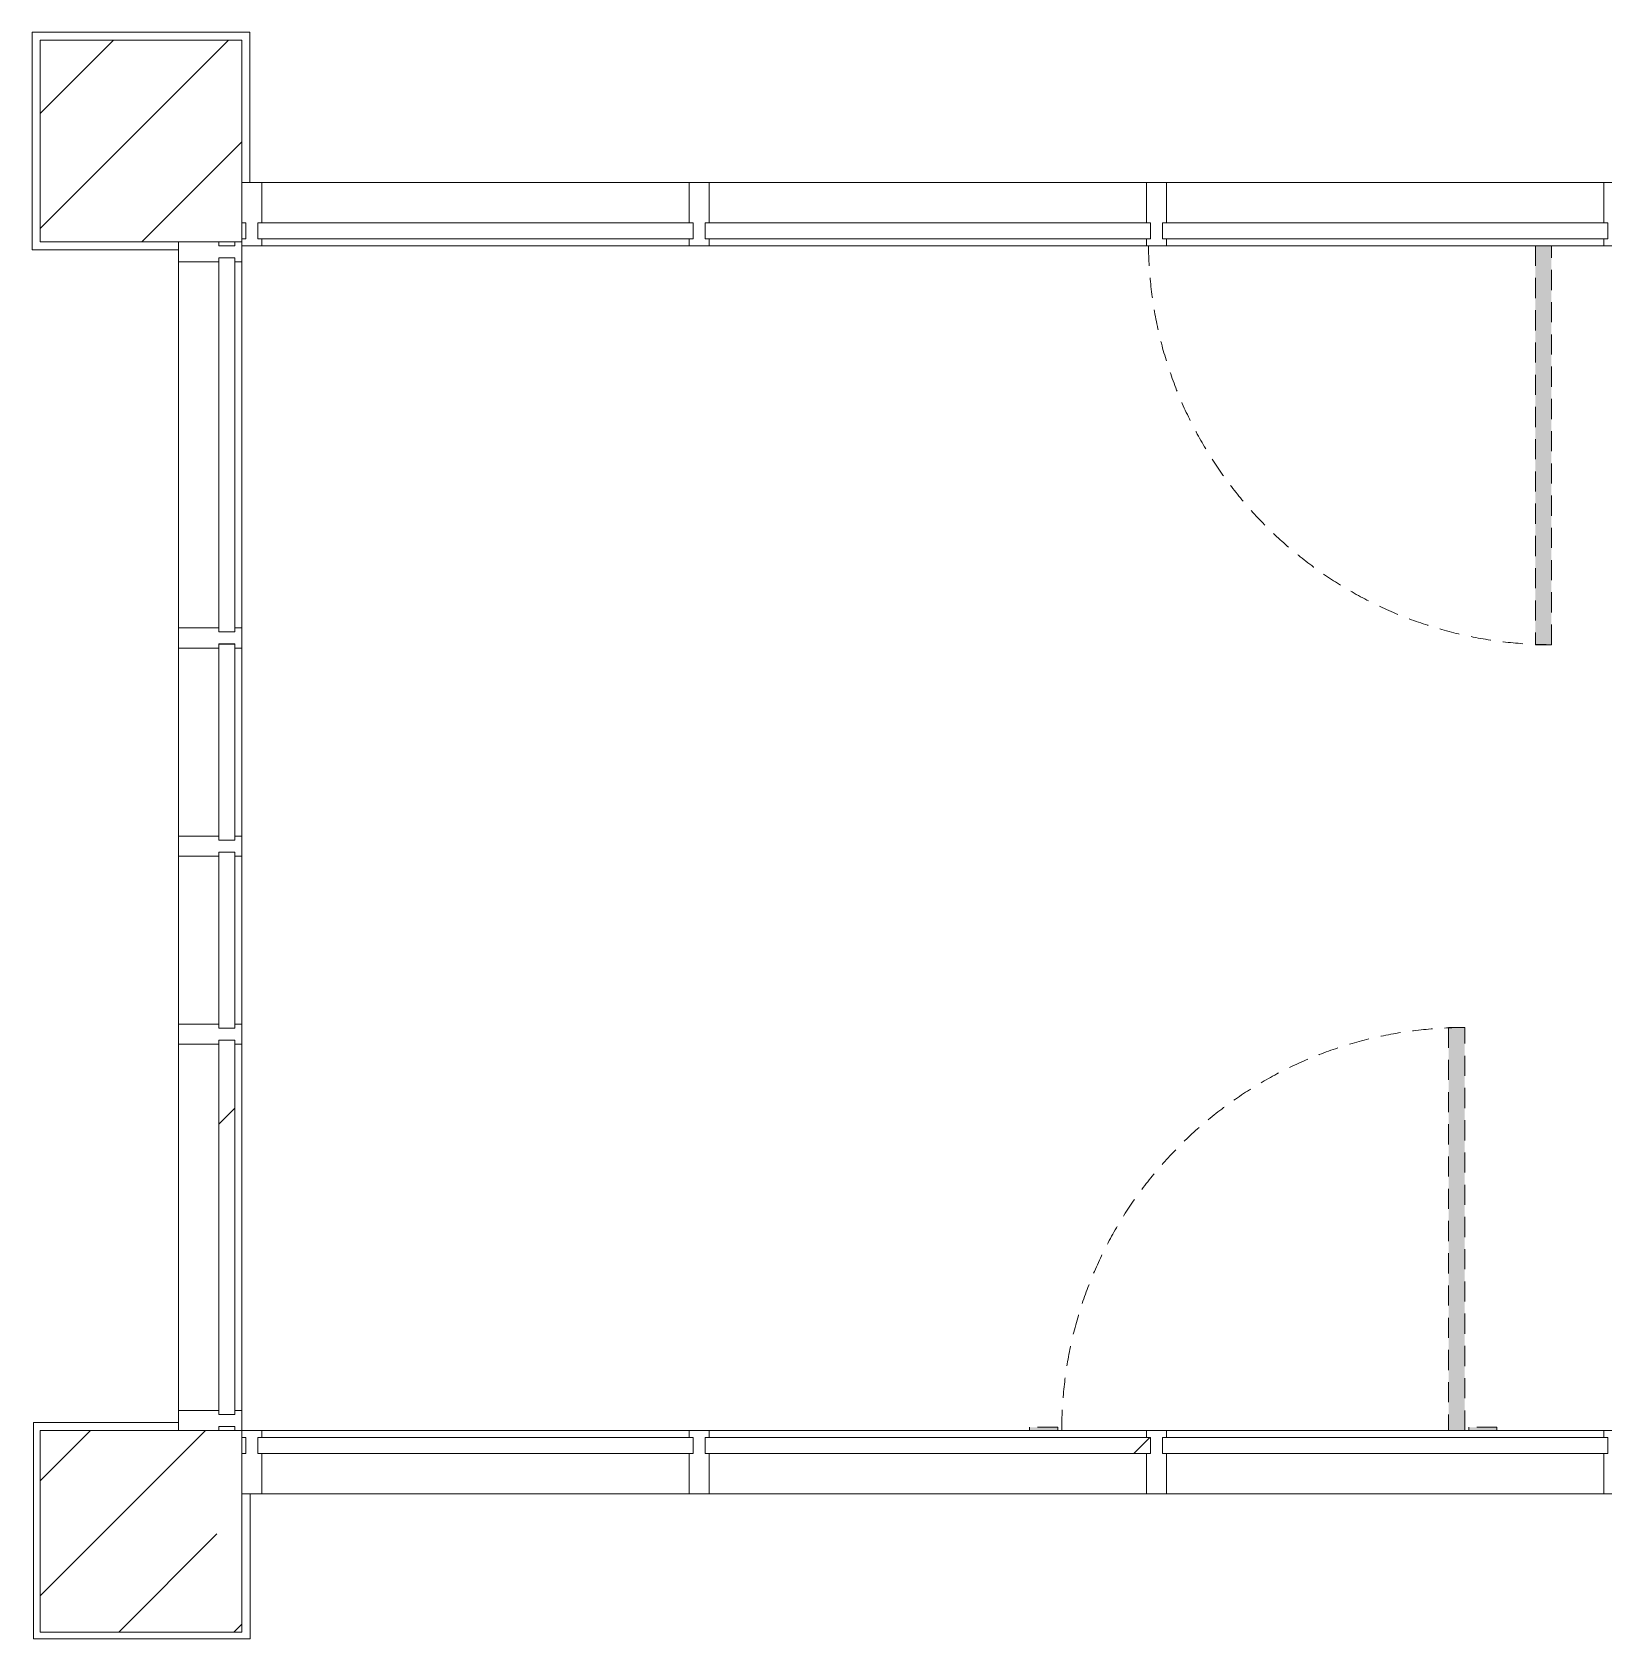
# Model space of a CAD drawing. Header units: millimetres. Extents: x 63482 to 319368, y -8553 to 29000.
# Drawn here: x 208309 to 212209, y 15133 to 19120 of the extents above; entities that cross this region are included whole.
import ezdxf

# ---------------------------------------------------------------- set-up
doc = ezdxf.new("R2010")
doc.units = ezdxf.units.MM
doc.linetypes.add('200_ШТРИХ__ш1_п0_6_', pattern=[80, 50, -30])
for name, color, linetype, lineweight in [('A-DETL-MBND', 7, '200_ШТРИХ__ш1_п0_6_', 9), ('A-GLAZ-CURT', 7, 'Continuous', 5), ('A-GLAZ-CWMG-2', 7, 'Continuous', 5), ('S-COLS', 7, 'Continuous', 5)]:
    doc.layers.add(name, color=color, linetype=linetype, lineweight=lineweight)
doc.layers.add('A-FLOR-2', color=7, linetype='Continuous', lineweight=5, true_color=0xaaaaaa)

# ---------------------------------------------------------------- blocks, each defined once
blk = doc.blocks.new('110_Дверь_СКБ_1Ст_Внутренняя1 - Д-4 1100x2100h_су мгн-V81-Общий план 3 этажа с размещением фрагментов 3_1-3_8')
at = {"layer": 'A-DETL-MBND'}
blk.add_hatch(color=256, dxfattribs=at).paths.add_polyline_path([(-487.5, 1100), (-487.5, 110), (-447.5, 110), (-447.5, 1100)])
for p, q in [((-487.5, 1100), (-487.5, 110)), ((-447.5, 1100), (-487.5, 1100)), ((-447.5, 110), (-447.5, 1100))]:
    blk.add_line(p, q, dxfattribs=at)
blk.add_arc((-487.5, 100), 1000, 0.5796, 90, dxfattribs=at)
blk = doc.blocks.new('BSC_Колонна _Прямоугольная - 500х500-V102-Общий план 3 этажа с размещением фрагментов 3_1-3_8')
at = {"layer": 'S-COLS'}
h = blk.add_hatch(dxfattribs=at)
h.set_pattern_fill('FP_84', color=256, style=0, pattern_type=2)
h.set_pattern_definition([(45, (-73790, -15400), (-285.1231, 285.1231), []), (45, (-73504.88, -15400), (-285.1231, 285.1231), [504.031, -100.806, 16.764, -84.042])])
h.paths.add_polyline_path([(-250, -250), (250, -250), (250, 250), (-250, 250)])
for p, q in [((250, 250), (-250, 250)), ((-250, 250), (-250, -250)), ((250, -250), (250, 250)), ((-250, -250), (250, -250))]:
    blk.add_line(p, q, dxfattribs=at)
blk = doc.blocks.new('Системная панель - Стекло - 40мм-23562586-Общий план 3 этажа с размещением фрагментов 3_1-3_8')
at = {"layer": 'A-GLAZ-CURT'}
for p, q in [((464.2, 0), (-464.2, 0)), ((-464.2, 0), (-464.2, -40)), ((464.2, -40), (464.2, 0)), ((-464.2, -40), (464.2, -40))]:
    blk.add_line(p, q, dxfattribs=at)
blk = doc.blocks.new('Системная панель - Стекло - 40мм-24234994-Общий план 3 этажа с размещением фрагментов 3_1-3_8')
at = {"layer": 'A-GLAZ-CURT'}
for p, q in [((243.3, 0), (-243.3, 0)), ((-243.3, 0), (-243.3, -40)), ((243.3, -40), (243.3, 0)), ((-243.3, -40), (243.3, -40))]:
    blk.add_line(p, q, dxfattribs=at)
blk = doc.blocks.new('Прямоугольный импост - Импост структурный с накладкой - 160мм Темный-31239176-Общий план 3 этажа с размещением фрагментов 3_1-3_8')
at = {"layer": 'A-GLAZ-CWMG-2'}
for p, q in [((73883, 17641.7), (73883, 18550)), ((74040, 17641.7), (74040, 18550))]:
    blk.add_line(p, q, dxfattribs=at)
blk = doc.blocks.new('Прямоугольный импост - Импост структурный с накладкой - 160мм Темный-31239177-Общий план 3 этажа с размещением фрагментов 3_1-3_8')
at = {"layer": 'A-GLAZ-CWMG-2'}
for p, q in [((73883, 17125), (73883, 17591.7)), ((74040, 17125), (74040, 17591.7))]:
    blk.add_line(p, q, dxfattribs=at)
blk = doc.blocks.new('Прямоугольный импост - Импост структурный с накладкой - 160мм Темный-31239202-Общий план 3 этажа с размещением фрагментов 3_1-3_8')
at = {"layer": 'A-GLAZ-CWMG-2'}
for p, q in [((-50, 40), (-50, 140)), ((-50, 140), (0, 140)), ((-40, 40), (-50, 40)), ((-40, 0), (-40, 40)), ((-10, 40), (-10, 0)), ((0, 40), (-10, 40)), ((-50, -17), (-50, 0)), ((-50, 0), (-40, 0)), ((-10, 0), (0, 0)), ((0, -17), (-50, -17))]:
    blk.add_line(p, q, dxfattribs=at)
blk = doc.blocks.new('Прямоугольный импост - Импост структурный с накладкой - 160мм Темный-31239205-Общий план 3 этажа с размещением фрагментов 3_1-3_8')
at = {"layer": 'A-GLAZ-CWMG-2'}
for p, q in [((0, 140), (-50, 140)), ((-50, 140), (-50, 40)), ((-50, 40), (-40, 40)), ((-40, 40), (-40, 0)), ((-10, 0), (-10, 40)), ((-10, 40), (0, 40)), ((-40, 0), (-50, 0)), ((-50, 0), (-50, -17)), ((0, 0), (-10, 0)), ((-50, -17), (0, -17))]:
    blk.add_line(p, q, dxfattribs=at)
blk = doc.blocks.new('Прямоугольный импост - Импост структурный с накладкой - 160мм Темный-31239180-Общий план 3 этажа с размещением фрагментов 3_1-3_8')
at = {"layer": 'A-GLAZ-CWMG-2'}
for p, q in [((-25, 40), (-25, 140)), ((-25, 140), (25, 140)), ((25, 140), (25, 40)), ((-15, 40), (-25, 40)), ((-15, 0), (-15, 40)), ((15, 40), (15, 0)), ((25, 40), (15, 40)), ((-25, -17), (-25, 0)), ((-25, 0), (-15, 0)), ((15, 0), (25, 0)), ((25, 0), (25, -17)), ((25, -17), (-25, -17))]:
    blk.add_line(p, q, dxfattribs=at)
blk = doc.blocks.new('110_Дверь_СКБ_1Ст_Внутренняя1 - Д-5 _л_ 1100x2100h_су мгн EIW30-32897889-Общий план 3 этажа с размещением фрагментов 3_1-3_8')
at = {"layer": 'A-DETL-MBND'}
for points in [[(472.5, 40), (512.5, 40), (512.5, 1040), (472.5, 1040), (472.5, 686)], [(-567.5, 40), (-497.5, 40), (-497.5, 48), (-567.5, 48)], [(522.5, 40), (592.5, 40), (592.5, 48), (522.5, 48)]]:
    blk.add_hatch(color=256, dxfattribs=at).paths.add_polyline_path(points)
for p, q in [((512.5, 1040), (472.5, 1040)), ((472.5, 1040), (472.5, 40)), ((512.5, 40), (512.5, 1040)), ((-497.5, 48), (-567.5, 48)), ((-567.5, 48), (-567.5, 40)), ((-497.5, 40), (-497.5, 48)), ((592.5, 48), (522.5, 48)), ((522.5, 48), (522.5, 40)), ((592.5, 40), (592.5, 48))]:
    blk.add_line(p, q, dxfattribs=at)
blk.add_arc((512.5, 40), 1000, 90, 180, dxfattribs=at)
blk = doc.blocks.new('BSC_Колонна _Прямоугольная - 500х500-V141-Общий план 3 этажа с размещением фрагментов 3_1-3_8')
at = {"layer": 'S-COLS'}
h = blk.add_hatch(dxfattribs=at)
h.set_pattern_fill('FP_94', color=256, style=0, pattern_type=2)
h.set_pattern_definition([(45, (-73790, -18850), (-285.1231, 285.1231), []), (45, (-73504.88, -18850), (-285.1231, 285.1231), [504.031, -100.806, 16.764, -84.042])])
h.paths.add_polyline_path([(-242.9, -250), (250, -250), (250, 250), (-250, 250), (-250, -250)])
for p, q in [((250, 250), (-250, 250)), ((-250, 250), (-250, -250)), ((250, -250), (250, 250)), ((-250, -250), (250, -250))]:
    blk.add_line(p, q, dxfattribs=at)
blk = doc.blocks.new('Системная панель - Стекло - 40мм-24234969-Общий план 3 этажа с размещением фрагментов 3_1-3_8')
at = {"layer": 'A-GLAZ-CURT'}
for p, q in [((540, 40), (-540, 40)), ((-540, 40), (-540, 0)), ((540, 0), (540, 40)), ((-540, 0), (540, 0))]:
    blk.add_line(p, q, dxfattribs=at)
blk = doc.blocks.new('Прямоугольный импост - Импост структурный с накладкой - 160мм-23562401-Общий план 3 этажа с размещением фрагментов 3_1-3_8')
at = {"layer": 'A-GLAZ-CWMG-2'}
for p, q in [((75150, 18747), (74090, 18747)), ((75150, 18590), (74090, 18590))]:
    blk.add_line(p, q, dxfattribs=at)
blk = doc.blocks.new('Прямоугольный импост - Импост структурный с накладкой - 160мм-23618923-Общий план 3 этажа с размещением фрагментов 3_1-3_8')
at = {"layer": 'A-GLAZ-CWMG-2'}
for p, q in [((0, 17), (-50, 17)), ((-50, 17), (-50, 0)), ((-50, 0), (-40, 0)), ((-40, 0), (-40, -40)), ((-10, -40), (-10, 0)), ((-10, 0), (0, 0)), ((0, 7), (0, 17)), ((-40, -40), (-50, -40)), ((-50, -40), (-50, -140)), ((0, -40), (-10, -40)), ((-50, -140), (0, -140))]:
    blk.add_line(p, q, dxfattribs=at)
blk = doc.blocks.new('Системная панель - Стекло - 40мм-24234970-Общий план 3 этажа с размещением фрагментов 3_1-3_8')
at = {"layer": 'A-GLAZ-CURT'}
h = blk.add_hatch(dxfattribs=at)
h.set_pattern_fill('FP_98', color=256, style=0, pattern_type=2)
h.set_pattern_definition([(45, (-77377.5, -18107), (-1414.214, 1414.214), [1000, -3000]), (45, (-78377.5, -18607), (-1414.214, 1414.214), [3000, -1000]), (45, (-76377.5, -19107), (-1414.214, 1414.214), [1000, -3000])])
h.paths.add_polyline_path([(552.5, 0), (552.5, 40), (-552.5, 40), (-552.5, 0)])
for p, q in [((552.5, 40), (-552.5, 40)), ((-552.5, 40), (-552.5, 0)), ((552.5, 0), (552.5, 40)), ((-552.5, 0), (552.5, 0))]:
    blk.add_line(p, q, dxfattribs=at)
blk = doc.blocks.new('Прямоугольный импост - Импост структурный с накладкой - 160мм-23562410-Общий план 3 этажа с размещением фрагментов 3_1-3_8')
at = {"layer": 'A-GLAZ-CWMG-2'}
for p, q in [((77420, 18747), (76335, 18747)), ((77420, 18590), (76335, 18590))]:
    blk.add_line(p, q, dxfattribs=at)
blk = doc.blocks.new('Прямоугольный импост - Импост структурный с накладкой - 160мм-23618920-Общий план 3 этажа с размещением фрагментов 3_1-3_8')
at = {"layer": 'A-GLAZ-CWMG-2'}
for p, q in [((-25, 0), (-25, 17)), ((-25, 17), (25, 17)), ((-15, 0), (-25, 0)), ((-15, -40), (-15, 0)), ((25, 0), (15, 0)), ((15, 0), (15, -40)), ((25, 17), (25, 0)), ((-25, -140), (-25, -40)), ((-25, -40), (-15, -40)), ((15, -40), (25, -40)), ((25, -40), (25, -140)), ((25, -140), (-25, -140))]:
    blk.add_line(p, q, dxfattribs=at)
blk = doc.blocks.new('Системная панель - Стекло - 40мм-30335137-Общий план 3 этажа с размещением фрагментов 3_1-3_8')
at = {"layer": 'A-GLAZ-CURT'}
for p, q in [((540, 0), (-540, 0)), ((-540, 0), (-540, -40)), ((540, -40), (540, 0)), ((-540, -40), (540, -40))]:
    blk.add_line(p, q, dxfattribs=at)
blk = doc.blocks.new('Прямоугольный импост - Импост структурный с накладкой - 160мм-23562329-Общий план 3 этажа с размещением фрагментов 3_1-3_8')
at = {"layer": 'A-GLAZ-CWMG-2'}
for p, q in [((75150, 15650), (74090, 15650)), ((75150, 15493), (74090, 15493))]:
    blk.add_line(p, q, dxfattribs=at)
blk = doc.blocks.new('Прямоугольный импост - Импост структурный с накладкой - 160мм-30335139-Общий план 3 этажа с размещением фрагментов 3_1-3_8')
at = {"layer": 'A-GLAZ-CWMG-2'}
for p, q in [((0, 140), (-50, 140)), ((-50, 140), (-50, 40)), ((-50, 40), (-40, 40)), ((-40, 40), (-40, 0)), ((-10, 0), (-10, 40)), ((-10, 40), (0, 40)), ((-40, 0), (-50, 0)), ((-50, 0), (-50, -17)), ((0, 0), (-10, 0)), ((-50, -17), (0, -17))]:
    blk.add_line(p, q, dxfattribs=at)
blk = doc.blocks.new('Системная панель - Стекло - 40мм-30335140-Общий план 3 этажа с размещением фрагментов 3_1-3_8')
at = {"layer": 'A-GLAZ-CURT'}
h = blk.add_hatch(dxfattribs=at)
h.set_pattern_fill('FP_99', color=256, style=0, pattern_type=2)
h.set_pattern_definition([(45, (-77377.5, -15133), (-1414.214, 1414.214), [1000, -3000]), (45, (-78377.5, -15633), (-1414.214, 1414.214), [3000, -1000]), (45, (-76377.5, -16133), (-1414.214, 1414.214), [1000, -3000])])
h.paths.add_polyline_path([(552.5, -40), (552.5, 0), (-552.5, 0), (-552.5, -40), (-330.5, -40)])
for p, q in [((552.5, 0), (-552.5, 0)), ((-552.5, 0), (-552.5, -40)), ((552.5, -40), (552.5, 0)), ((-552.5, -40), (552.5, -40))]:
    blk.add_line(p, q, dxfattribs=at)
blk = doc.blocks.new('Прямоугольный импост - Импост структурный с накладкой - 160мм-23562331-Общий план 3 этажа с размещением фрагментов 3_1-3_8')
at = {"layer": 'A-GLAZ-CWMG-2'}
for p, q in [((77420, 15650), (76335, 15650)), ((77420, 15493), (76335, 15493))]:
    blk.add_line(p, q, dxfattribs=at)
blk = doc.blocks.new('Прямоугольный импост - Импост структурный с накладкой - 160мм-30335135-Общий план 3 этажа с размещением фрагментов 3_1-3_8')
at = {"layer": 'A-GLAZ-CWMG-2'}
for p, q in [((-25, 40), (-25, 140)), ((-25, 140), (25, 140)), ((25, 140), (25, 40)), ((-15, 40), (-25, 40)), ((-15, 0), (-15, 40)), ((15, 40), (15, 0)), ((25, 40), (15, 40)), ((-25, -17), (-25, 0)), ((-25, 0), (-15, 0)), ((15, 0), (25, 0)), ((25, 0), (25, -17)), ((25, -17), (-25, -17))]:
    blk.add_line(p, q, dxfattribs=at)
blk = doc.blocks.new('Системная панель - Стекло - 40мм-V167-Общий план 3 этажа с размещением фрагментов 3_1-3_8')
at = {"layer": 'A-GLAZ-CURT'}
for p, q in [((552.5, 40), (-552.5, 40)), ((-552.5, 40), (-552.5, 0)), ((552.5, 0), (552.5, 40)), ((-552.5, 0), (552.5, 0))]:
    blk.add_line(p, q, dxfattribs=at)
blk = doc.blocks.new('Системная панель - Стекло - 40мм-V168-Общий план 3 этажа с размещением фрагментов 3_1-3_8')
at = {"layer": 'A-GLAZ-CURT'}
h = blk.add_hatch(dxfattribs=at)
h.set_pattern_fill('FP_123', color=256, style=0, pattern_type=2)
h.set_pattern_definition([(45, (-76242.5, -15133), (-1414.214, 1414.214), [1000, -3000]), (45, (-77242.5, -15633), (-1414.214, 1414.214), [3000, -1000]), (45, (-75242.5, -16133), (-1414.214, 1414.214), [1000, -3000])])
h.paths.add_polyline_path([(552.5, -40), (552.5, 0), (-552.5, 0), (-552.5, -40), (-195.5, -40)])
for p, q in [((552.5, 0), (-552.5, 0)), ((-552.5, 0), (-552.5, -40)), ((552.5, -40), (552.5, 0)), ((-552.5, -40), (552.5, -40))]:
    blk.add_line(p, q, dxfattribs=at)
blk = doc.blocks.new('Прямоугольный импост - Импост структурный с накладкой - 160мм-23562332-Общий план 3 этажа с размещением фрагментов 3_1-3_8')
at = {"layer": 'A-GLAZ-CWMG-2'}
for p, q in [((76285, 15650), (75200, 15650)), ((76285, 15493), (75200, 15493))]:
    blk.add_line(p, q, dxfattribs=at)
blk = doc.blocks.new('Прямоугольный импост - Импост структурный с накладкой - 160мм-30335136-Общий план 3 этажа с размещением фрагментов 3_1-3_8')
at = {"layer": 'A-GLAZ-CWMG-2'}
for p, q in [((-25, 40), (-25, 140)), ((-25, 140), (25, 140)), ((25, 140), (25, 40)), ((-15, 40), (-25, 40)), ((-15, 0), (-15, 40)), ((15, 40), (15, 0)), ((25, 40), (15, 40)), ((-25, -17), (-25, 0)), ((-25, 0), (-15, 0)), ((15, 0), (25, 0)), ((25, 0), (25, -17)), ((25, -17), (-25, -17))]:
    blk.add_line(p, q, dxfattribs=at)
blk = doc.blocks.new('Системная панель - Стекло - 40мм-23562590-Общий план 3 этажа с размещением фрагментов 3_1-3_8')
at = {"layer": 'A-GLAZ-CURT'}
h = blk.add_hatch(dxfattribs=at)
h.set_pattern_fill('FP_124', color=256, style=0, pattern_type=2)
h.set_pattern_definition([(135, (15654.2, -74523), (-1414.214, -1414.214), [1000, -3000]), (135, (16154.2, -75523), (-1414.214, -1414.214), [3000, -1000]), (135, (16654.2, -73523), (-1414.214, -1414.214), [1000, -3000])])
h.paths.add_polyline_path([(464.2, 0), (-464.2, 0), (-464.2, -40), (464.2, -40)])
for p, q in [((464.2, 0), (-464.2, 0)), ((-464.2, 0), (-464.2, -40)), ((464.2, -40), (464.2, 0)), ((-464.2, -40), (464.2, -40))]:
    blk.add_line(p, q, dxfattribs=at)
blk = doc.blocks.new('Системная панель - Стекло - 40мм-24234995-Общий план 3 этажа с размещением фрагментов 3_1-3_8')
at = {"layer": 'A-GLAZ-CURT'}
for p, q in [((218.3, 0), (-218.3, 0)), ((-218.3, 0), (-218.3, -40)), ((218.3, -40), (218.3, 0)), ((-218.3, -40), (218.3, -40))]:
    blk.add_line(p, q, dxfattribs=at)
blk = doc.blocks.new('Прямоугольный импост - Импост структурный с накладкой - 160мм Темный-31239183-Общий план 3 этажа с размещением фрагментов 3_1-3_8')
at = {"layer": 'A-GLAZ-CWMG-2'}
for p, q in [((73883, 16658.3), (73883, 17075)), ((74040, 16658.3), (74040, 17075))]:
    blk.add_line(p, q, dxfattribs=at)

msp = doc.modelspace()

# ---------------------------------------------------------------- linework, layer by layer
at = {"layer": 'A-FLOR-2'}
for p, q in [((208308.6, 18580), (208308.6, 19120)), ((208308.6, 19120), (208848.6, 19120)), ((208848.6, 19120), (208848.6, 18747)), ((208671.6, 18580), (208308.6, 18580)), ((208311.6, 15133), (208311.6, 15670)), ((208311.6, 15670), (208671.6, 15670)), ((208849.6, 15493), (208849.6, 15133)), ((208849.6, 15133), (208311.6, 15133))]:
    msp.add_line(p, q, dxfattribs=at)

# ---------------------------------------------------------------- block references
at = {"layer": 'A-DETL-MBND', "rotation": 180}
msp.add_blockref('110_Дверь_СКБ_1Ст_Внутренняя1 - Д-4 1100x2100h_су мгн-V81-Общий план 3 этажа с размещением фрагментов 3_1-3_8', (211591.1, 18700), dxfattribs=at)
at = {"layer": 'A-DETL-MBND'}
msp.add_blockref('110_Дверь_СКБ_1Ст_Внутренняя1 - Д-5 _л_ 1100x2100h_су мгн EIW30-32897889-Общий план 3 этажа с размещением фрагментов 3_1-3_8', (211350.9, 15610), dxfattribs=at)
at = {"layer": 'A-GLAZ-CURT'}
for name, p in [('Системная панель - Стекло - 40мм-24234969-Общий план 3 этажа с размещением фрагментов 3_1-3_8', (209408.6, 18607)), ('Системная панель - Стекло - 40мм-V167-Общий план 3 этажа с размещением фрагментов 3_1-3_8', (210531.1, 18607)), ('Системная панель - Стекло - 40мм-24234970-Общий план 3 этажа с размещением фрагментов 3_1-3_8', (211666.1, 18607)), ('Системная панель - Стекло - 40мм-30335137-Общий план 3 этажа с размещением фрагментов 3_1-3_8', (209408.6, 15633)), ('Системная панель - Стекло - 40мм-V168-Общий план 3 этажа с размещением фрагментов 3_1-3_8', (210531.1, 15633)), ('Системная панель - Стекло - 40мм-30335140-Общий план 3 этажа с размещением фрагментов 3_1-3_8', (211666.1, 15633))]:
    msp.add_blockref(name, p, dxfattribs=at)
at = {"layer": 'A-GLAZ-CURT', "rotation": 269.9999999999998}
for name, p in [('Системная панель - Стекло - 40мм-23562586-Общий план 3 этажа с размещением фрагментов 3_1-3_8', (208811.6, 18095.8)), ('Системная панель - Стекло - 40мм-24234994-Общий план 3 этажа с размещением фрагментов 3_1-3_8', (208811.6, 17358.3)), ('Системная панель - Стекло - 40мм-24234995-Общий план 3 этажа с размещением фрагментов 3_1-3_8', (208811.6, 16866.7)), ('Системная панель - Стекло - 40мм-23562590-Общий план 3 этажа с размещением фрагментов 3_1-3_8', (208811.6, 16154.2))]:
    msp.add_blockref(name, p, dxfattribs=at)
at = {"layer": 'A-GLAZ-CWMG-2'}
for name, p, rotation in [('Прямоугольный импост - Импост структурный с накладкой - 160мм-23618923-Общий план 3 этажа с размещением фрагментов 3_1-3_8', (208828.6, 18607), 180), ('Прямоугольный импост - Импост структурный с накладкой - 160мм Темный-31239205-Общий план 3 этажа с размещением фрагментов 3_1-3_8', (208811.6, 18600), 89.99999999999984), ('Прямоугольный импост - Импост структурный с накладкой - 160мм-30335139-Общий план 3 этажа с размещением фрагментов 3_1-3_8', (208828.6, 15633), 180)]:
    msp.add_blockref(name, p, dxfattribs=dict(at, rotation=rotation))
for name, p in [('Прямоугольный импост - Импост структурный с накладкой - 160мм-23562401-Общий план 3 этажа с размещением фрагментов 3_1-3_8', (134788.6, 0)), ('Прямоугольный импост - Импост структурный с накладкой - 160мм-23562410-Общий план 3 этажа с размещением фрагментов 3_1-3_8', (133653.6, 0)), ('Прямоугольный импост - Импост структурный с накладкой - 160мм-23562410-Общий план 3 этажа с размещением фрагментов 3_1-3_8', (134788.6, 0)), ('Прямоугольный импост - Импост структурный с накладкой - 160мм Темный-31239176-Общий план 3 этажа с размещением фрагментов 3_1-3_8', (134788.6, 0)), ('Прямоугольный импост - Импост структурный с накладкой - 160мм Темный-31239177-Общий план 3 этажа с размещением фрагментов 3_1-3_8', (134788.6, 0)), ('Прямоугольный импост - Импост структурный с накладкой - 160мм Темный-31239183-Общий план 3 этажа с размещением фрагментов 3_1-3_8', (134788.6, 0)), ('Прямоугольный импост - Импост структурный с накладкой - 160мм Темный-31239176-Общий план 3 этажа с размещением фрагментов 3_1-3_8', (134788.6, -1941.7)), ('Прямоугольный импост - Импост структурный с накладкой - 160мм-23562329-Общий план 3 этажа с размещением фрагментов 3_1-3_8', (134788.6, 0)), ('Прямоугольный импост - Импост структурный с накладкой - 160мм-23562332-Общий план 3 этажа с размещением фрагментов 3_1-3_8', (134788.6, 0)), ('Прямоугольный импост - Импост структурный с накладкой - 160мм-23562331-Общий план 3 этажа с размещением фрагментов 3_1-3_8', (134788.6, 0))]:
    msp.add_blockref(name, p, dxfattribs=at)
at = {"layer": 'A-GLAZ-CWMG-2', "extrusion": (0, 0, -1)}
for name, p, rotation in [('Прямоугольный импост - Импост структурный с накладкой - 160мм-23618920-Общий план 3 этажа с размещением фрагментов 3_1-3_8', (-209963.6, 18607), 180), ('Прямоугольный импост - Импост структурный с накладкой - 160мм-23618920-Общий план 3 этажа с размещением фрагментов 3_1-3_8', (-211098.6, 18607), 180), ('Прямоугольный импост - Импост структурный с накладкой - 160мм-23618920-Общий план 3 этажа с размещением фрагментов 3_1-3_8', (-212233.6, 18607), 180), ('Прямоугольный импост - Импост структурный с накладкой - 160мм Темный-31239180-Общий план 3 этажа с размещением фрагментов 3_1-3_8', (-208811.6, 17616.7), 270.0000000000002), ('Прямоугольный импост - Импост структурный с накладкой - 160мм Темный-31239180-Общий план 3 этажа с размещением фрагментов 3_1-3_8', (-208811.6, 17100), 270.0000000000002), ('Прямоугольный импост - Импост структурный с накладкой - 160мм Темный-31239180-Общий план 3 этажа с размещением фрагментов 3_1-3_8', (-208811.6, 16633.3), 270.0000000000002), ('Прямоугольный импост - Импост структурный с накладкой - 160мм Темный-31239202-Общий план 3 этажа с размещением фрагментов 3_1-3_8', (-208811.6, 15650), 270.0000000000002), ('Прямоугольный импост - Импост структурный с накладкой - 160мм-30335136-Общий план 3 этажа с размещением фрагментов 3_1-3_8', (-209963.6, 15633), 180), ('Прямоугольный импост - Импост структурный с накладкой - 160мм-30335135-Общий план 3 этажа с размещением фрагментов 3_1-3_8', (-211098.6, 15633), 180), ('Прямоугольный импост - Импост структурный с накладкой - 160мм-30335136-Общий план 3 этажа с размещением фрагментов 3_1-3_8', (-212233.6, 15633), 180)]:
    msp.add_blockref(name, p, dxfattribs=dict(at, rotation=rotation))
at = {"layer": 'S-COLS'}
for name, p in [('BSC_Колонна _Прямоугольная - 500х500-V141-Общий план 3 этажа с размещением фрагментов 3_1-3_8', (208578.6, 18850)), ('BSC_Колонна _Прямоугольная - 500х500-V102-Общий план 3 этажа с размещением фрагментов 3_1-3_8', (208578.6, 15400))]:
    msp.add_blockref(name, p, dxfattribs=at)

doc.saveas('drawing.dxf')
